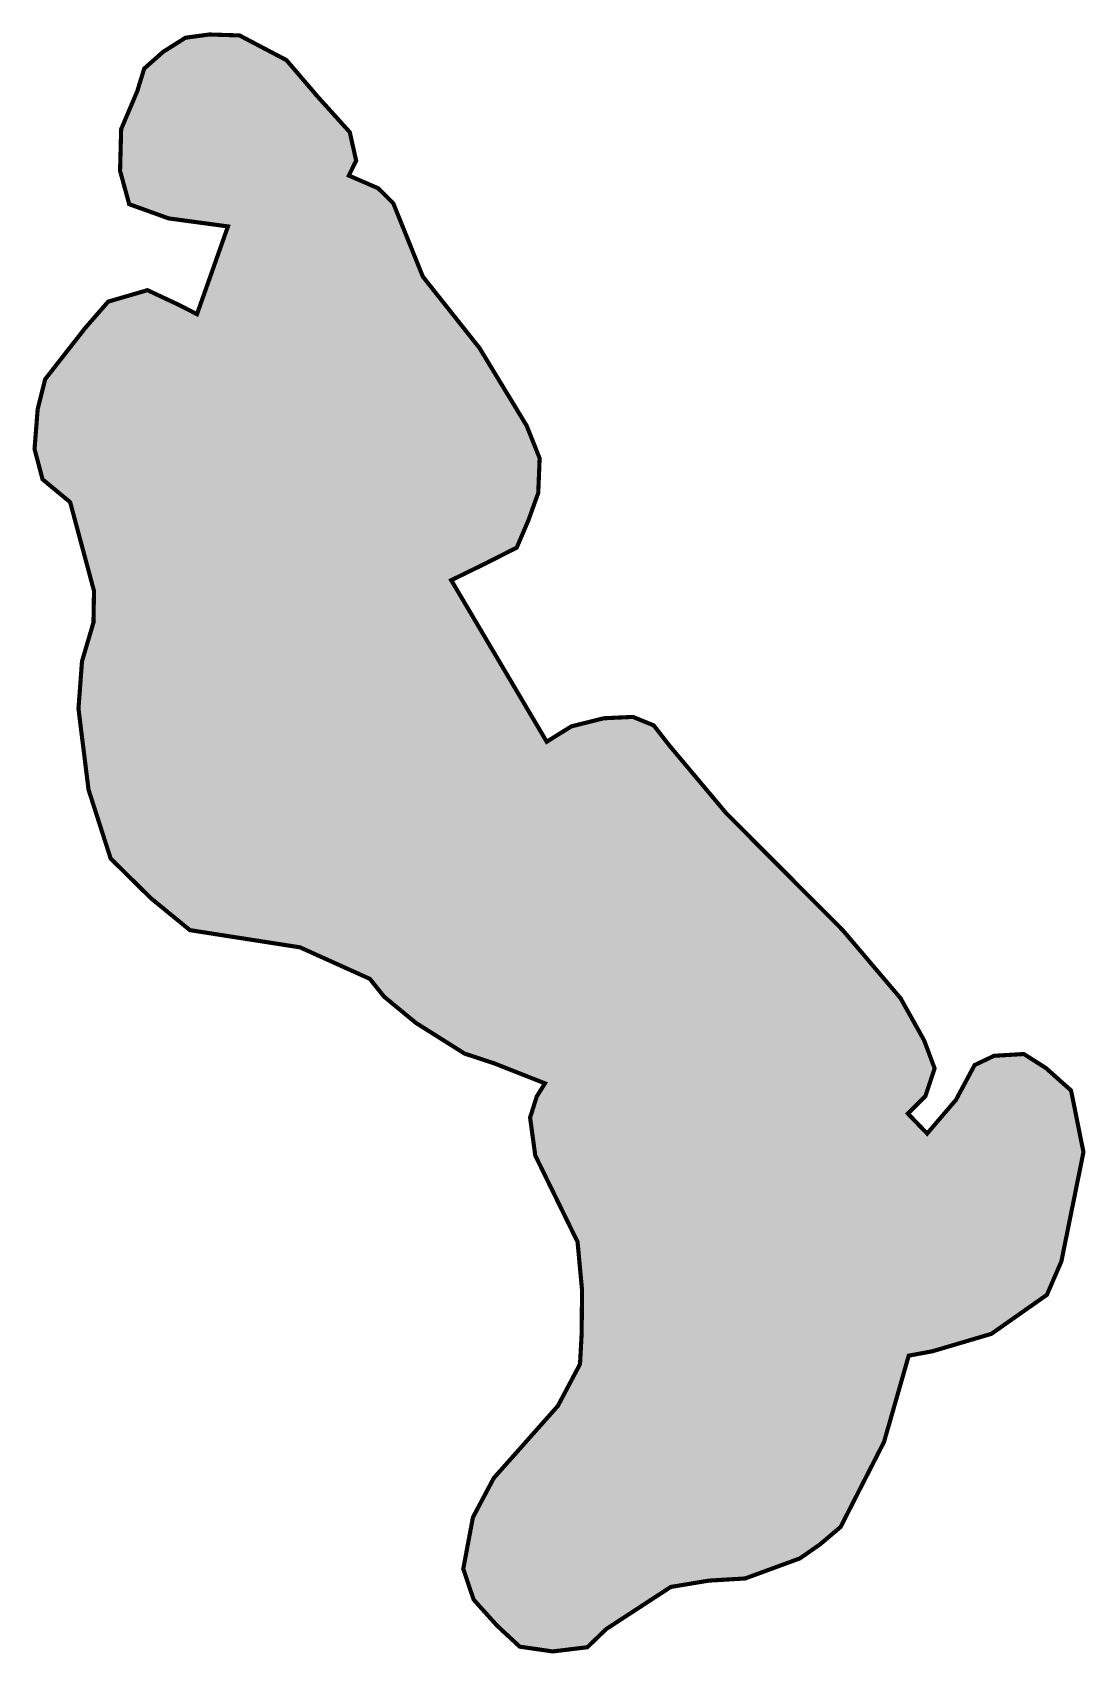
# Model space of a CAD drawing. Header units: metres. Extents: x 320779 to 338723, y 1791564 to 1830657.
# Drawn here: x 320779 to 321551, y 1829469 to 1830657 of the extents above; entities that cross this region are included whole.
import ezdxf

# ---------------------------------------------------------------- set-up
doc = ezdxf.new("R2010")
doc.units = ezdxf.units.M
doc.layers.add('MANGROOVES', color=112, linetype='Continuous')

msp = doc.modelspace()

# ---------------------------------------------------------------- hatches: boundary and pattern name
at = {"layer": 'MANGROOVES'}
h = msp.add_hatch(dxfattribs=at)
h.set_pattern_fill('GRASS', color=256, scale=20)
h.set_pattern_definition([(90, (0, 0), (-14.14213562, 14.14213562), [3.75, -24.53427126]), (45, (0, 0), (-14.14213562, 14.14213562), [3.75, -16.25]), (135, (0, 0), (-14.14213562, -14.14213562), [3.75, -16.25])])
h.paths.add_polyline_path([(320861, 1830630.6), (320874.9, 1830642.9), (320891.2, 1830653.2), (320908.8, 1830655.6), (320930.9, 1830654.9), (320965.3, 1830636.8), (320988.2, 1830610), (321011.7, 1830584), (321016.4, 1830563.1), (321011, 1830552.2), (321032.5, 1830542.9), (321043.6, 1830531.9), (321065.3, 1830478.1), (321106.8, 1830425.8), (321141.4, 1830368.8), (321150.9, 1830345), (321149.9, 1830319.6), (321142.6, 1830299.3), (321134.1, 1830279.5), (321112.1, 1830268.3), (321086.1, 1830255.6), (321156.1, 1830137.2), (321174.2, 1830148.5), (321197.9, 1830154.4), (321219.3, 1830155.4), (321234.5, 1830149.2), (321246.3, 1830134.1), (321287.6, 1830084.9), (321373.1, 1829999.1), (321415.5, 1829949.2), (321432.8, 1829918.3), (321440.5, 1829897.7), (321433.7, 1829877.4), (321420.9, 1829864.6), (321435, 1829850), (321456.1, 1829874.7), (321469.8, 1829900.2), (321484.1, 1829907), (321505.9, 1829908.3), (321522.1, 1829898), (321540.5, 1829881.6), (321549.6, 1829836.4), (321533.4, 1829756.3), (321522.8, 1829731.8), (321482.1, 1829703.2), (321438.8, 1829690.4), (321421.5, 1829687.2), (321403.4, 1829624), (321385.8, 1829589.6), (321371.6, 1829561.7), (321356.5, 1829548.9), (321341.7, 1829538.6), (321301.6, 1829523.9), (321274.9, 1829522.3), (321247.1, 1829517.7), (321199.7, 1829486.8), (321185.9, 1829473.5), (321160.5, 1829470.4), (321136.3, 1829473.9), (321119.7, 1829489.3), (321102.5, 1829508.4), (321094.9, 1829530.9), (321102, 1829568.7), (321117.3, 1829597.5), (321164.3, 1829650.4), (321180.5, 1829681), (321181.7, 1829703.1), (321182, 1829735.1), (321178.7, 1829770.6), (321147.7, 1829833.9), (321143.9, 1829861.7), (321148.8, 1829877.2), (321154.8, 1829886.8), (321117.2, 1829901.6), (321095.9, 1829908.6), (321060.2, 1829931.1), (321036.8, 1829950.4), (321026.4, 1829963.4), (320975.2, 1829986.5), (320894.5, 1829999.1), (320865.9, 1830022.5), (320836.4, 1830051.6), (320820.2, 1830102), (320812.8, 1830161.4), (320815.4, 1830196.2), (320823.8, 1830224.6), (320824.2, 1830247.7), (320806.7, 1830312.8), (320786.5, 1830329.5), (320780.6, 1830351.7), (320782.9, 1830381.1), (320788.4, 1830402.9), (320817.7, 1830440.4), (320834.6, 1830459.8), (320863.4, 1830468.2), (320886, 1830457.6), (320899.7, 1830450.6), (320922.4, 1830514.9), (320878.9, 1830520.8), (320850, 1830531.2), (320843.3, 1830555.7), (320844.1, 1830586.2), (320855.9, 1830614)])

# ---------------------------------------------------------------- linework, layer by layer
at = {"layer": 'MANGROOVES', "const_width": 3.02, "flags": 128}
msp.add_lwpolyline([(320861, 1830630.6), (320874.9, 1830642.9), (320891.2, 1830653.2), (320908.8, 1830655.6), (320930.9, 1830654.9), (320965.3, 1830636.8), (320988.2, 1830610), (321011.7, 1830584), (321016.4, 1830563.1), (321011, 1830552.2), (321032.5, 1830542.9), (321043.6, 1830531.9), (321065.3, 1830478.1), (321106.8, 1830425.8), (321141.4, 1830368.8), (321150.9, 1830345), (321149.9, 1830319.6), (321142.6, 1830299.3), (321134.1, 1830279.5), (321112.1, 1830268.3), (321086.1, 1830255.6), (321156.1, 1830137.2), (321174.2, 1830148.5), (321197.9, 1830154.4), (321219.3, 1830155.4), (321234.5, 1830149.2), (321246.3, 1830134.1), (321287.6, 1830084.9), (321373.1, 1829999.1), (321415.5, 1829949.2), (321432.8, 1829918.3), (321440.5, 1829897.7), (321433.7, 1829877.4), (321420.9, 1829864.6), (321435, 1829850), (321456.1, 1829874.7), (321469.8, 1829900.2), (321484.1, 1829907), (321505.9, 1829908.3), (321522.1, 1829898), (321540.5, 1829881.6), (321549.6, 1829836.4), (321533.4, 1829756.3), (321522.8, 1829731.8), (321482.1, 1829703.2), (321438.8, 1829690.4), (321421.5, 1829687.2), (321403.4, 1829624), (321385.8, 1829589.6), (321371.6, 1829561.7), (321356.5, 1829548.9), (321341.7, 1829538.6), (321301.6, 1829523.9), (321274.9, 1829522.3), (321247.1, 1829517.7), (321199.7, 1829486.8), (321185.9, 1829473.5), (321160.5, 1829470.4), (321136.3, 1829473.9), (321119.7, 1829489.3), (321102.5, 1829508.4), (321094.9, 1829530.9), (321102, 1829568.7), (321117.3, 1829597.5), (321164.3, 1829650.4), (321180.5, 1829681), (321181.7, 1829703.1), (321182, 1829735.1), (321178.7, 1829770.6), (321147.7, 1829833.9), (321143.9, 1829861.7), (321148.8, 1829877.2), (321154.8, 1829886.8), (321117.2, 1829901.6), (321095.9, 1829908.6), (321060.2, 1829931.1), (321036.8, 1829950.4), (321026.4, 1829963.4), (320975.2, 1829986.5), (320894.5, 1829999.1), (320865.9, 1830022.5), (320836.4, 1830051.6), (320820.2, 1830102), (320812.8, 1830161.4), (320815.4, 1830196.2), (320823.8, 1830224.6), (320824.2, 1830247.7), (320806.7, 1830312.8), (320786.5, 1830329.5), (320780.6, 1830351.7), (320782.9, 1830381.1), (320788.4, 1830402.9), (320817.7, 1830440.4), (320834.6, 1830459.8), (320863.4, 1830468.2), (320886, 1830457.6), (320899.7, 1830450.6), (320922.4, 1830514.9), (320878.9, 1830520.8), (320850, 1830531.2), (320843.3, 1830555.7), (320844.1, 1830586.2), (320855.9, 1830614)], close=True, dxfattribs=at)

doc.saveas('drawing.dxf')
